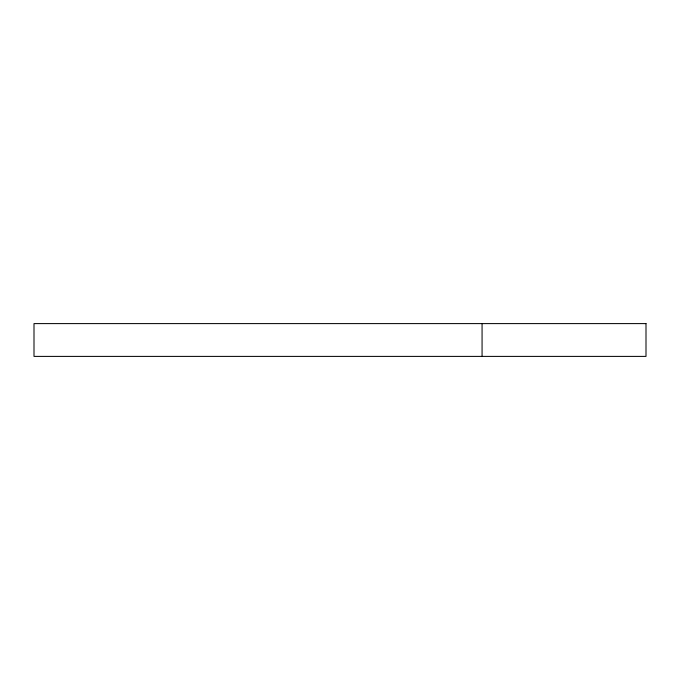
<?xml version="1.0" encoding="UTF-8"?>
<svg xmlns="http://www.w3.org/2000/svg" width="680" height="680" viewBox="0 0 680 680"><rect width="100%" height="100%" fill="white"/><g stroke="black" fill="none" stroke-linecap="round" stroke-linejoin="round"><path stroke-width="1.02" d="M482.069 323.603L482.069 356.397M646 323.603L34 323.603L34 356.397L646 356.397L646 323.603"/></g></svg>
